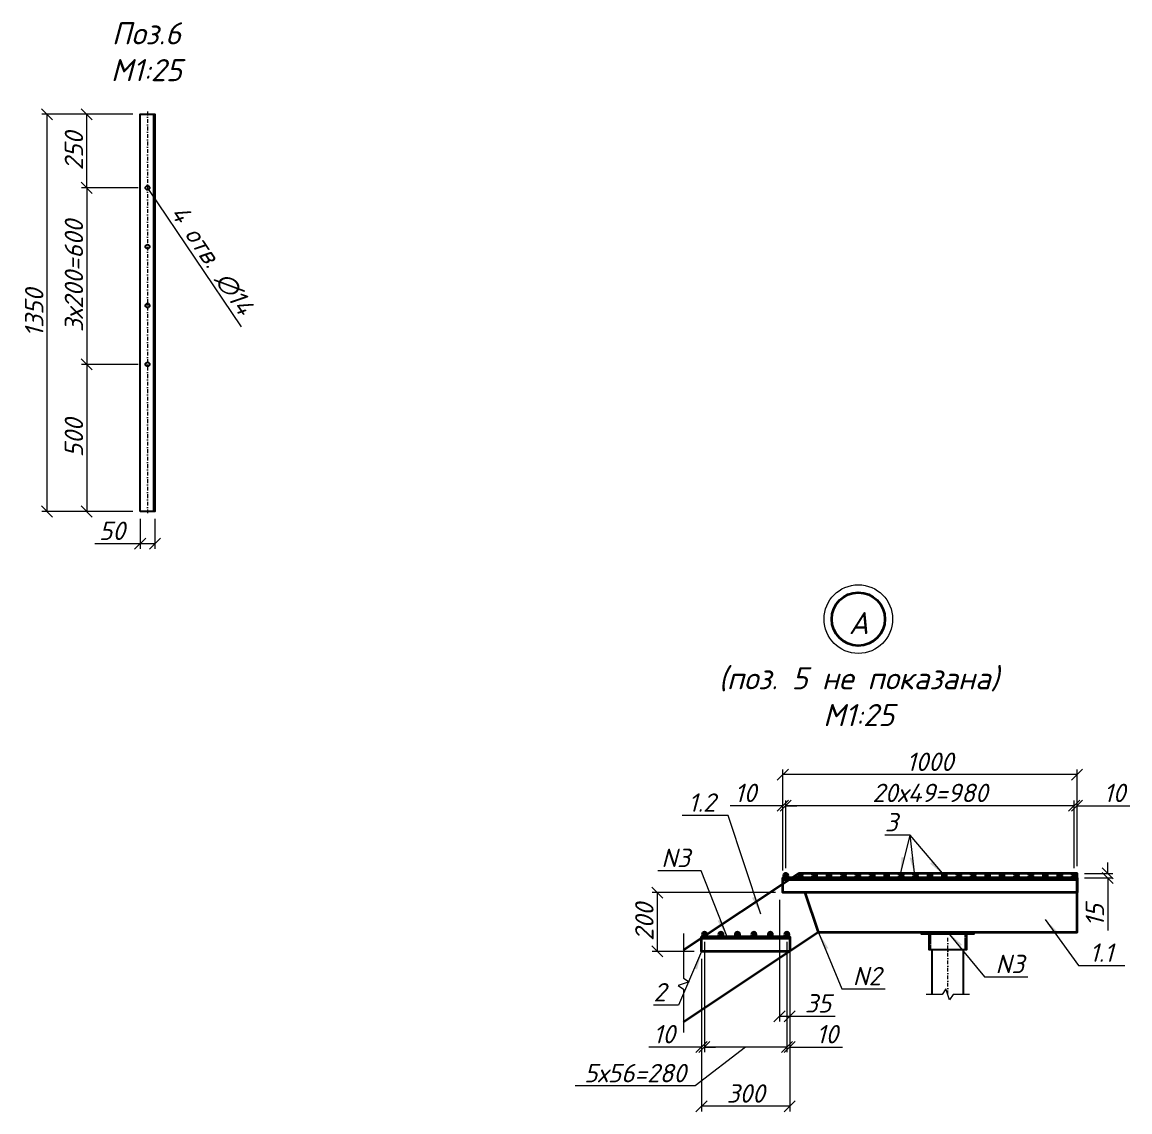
# Model space of a CAD drawing. Header units: millimetres. Extents: x 13217 to 56708, y 1467 to 81254.
# Drawn here: x 27256 to 31020, y 55443 to 59146 of the extents above; entities that cross this region are included whole.
import ezdxf
from ezdxf import colors
from ezdxf.entities.mleader import LeaderData, LeaderLine
from ezdxf.math import Vec2, Vec3

# ---------------------------------------------------------------- set-up
doc = ezdxf.new("R2010")
doc.units = ezdxf.units.MM
doc.linetypes.add('DASHDOT', pattern=[25.4, 12.7, -6.35, 0, -6.35])
doc.linetypes.add('DASHED', pattern=[19.05, 12.7, -6.35])
doc.layers.get('Defpoints').update_dxf_attribs({"color": 6})
for name, color, linetype, lineweight in [('$Выноски', 5, 'Continuous', 13), ('$Оси', 1, 'DASHDOT', 13), ('$Пунктир', 3, 'DASHED', 13), ('$Размеры', 5, 'Continuous', 13), ('$Слои конструкции', 7, 'Continuous', 35), ('$Тонкие', 8, 'Continuous', 13)]:
    doc.layers.add(name, color=color, linetype=linetype, lineweight=lineweight)
doc.styles.add('@ТРАНСПРОЕКТ', font='isocpeur.ttf', dxfattribs={"oblique": 15})
doc.dimstyles.new('@TN  1-25', dxfattribs={"dimscale": 25, "dimtxt": 2.5, "dimasz": 1.5, "dimexe": 0.7, "dimexo": 1, "dimgap": 0.5, "dimtad": 1, "dimdec": 0, "dimzin": 0, "dimdsep": 46, "dimtxsty": '@ТРАНСПРОЕКТ', "dimblk": 'OBLIQUE', "dimcen": 0, "dimclrd": 256, "dimclre": 256, "dimclrt": 256, "dimaunit": 1, "dimadec": 3, "dimazin": 0, "dimtfac": 1, "dimtdec": 0, "dimtofl": 0, "dimtmove": 0, "dimatfit": 3, "dimfxl": 1, "dimtolj": 1, "dimtzin": 0, "dimlwd": 13, "dimlwe": 13, "dimarcsym": 0})

# ---------------------------------------------------------------- blocks, each defined once
blk = doc.blocks.new('_Oblique')
at = {"color": 0, "linetype": 'ByBlock', "lineweight": -2}
blk.add_line((-0.5, -0.5), (0.5, 0.5), dxfattribs=at)
blk = doc.blocks.new('*D83')
at = {"layer": '$Размеры', "linetype": 'Continuous', "lineweight": 13, "transparency": 16777216}
for p, q in [((27617.8, 58833.3), (27457.8, 58833.3)), ((27475.3, 58583.3), (27475.3, 58833.3)), ((27649.8, 58583.3), (27457.8, 58583.3))]:
    blk.add_line(p, q, dxfattribs=at)
at = {"layer": 'Defpoints', "color": 0, "transparency": 16777216}
for p in [(27475.3, 58833.3), (27642.8, 58833.3), (27674.8, 58583.3)]:
    blk.add_point(p, dxfattribs=at)
at = {"layer": '$Размеры', "lineweight": 13, "transparency": 16777216, "xscale": 37.5, "yscale": 37.5, "zscale": 37.5}
for p, rotation in [((27475.3, 58833.3), 90), ((27475.3, 58583.3), 270)]:
    blk.add_blockref('_Oblique', p, dxfattribs=dict(at, rotation=rotation))
at = {"layer": '$Размеры', "transparency": 16777216, "insert": (27431.6, 58708.3), "char_height": 62.5, "attachment_point": 5, "rotation": 90, "style": '@ТРАНСПРОЕКТ'}
blk.add_mtext('\\A1;250', dxfattribs=at)
blk = doc.blocks.new('*D84')
at = {"layer": '$Размеры', "linetype": 'Continuous', "lineweight": 13, "transparency": 16777216}
for p, q in [((27649.8, 58583.3), (27457.8, 58583.3)), ((27475.3, 58583.3), (27475.3, 57983.3)), ((27649.8, 57983.3), (27457.8, 57983.3))]:
    blk.add_line(p, q, dxfattribs=at)
at = {"layer": 'Defpoints', "color": 0, "transparency": 16777216}
for p in [(27674.8, 58583.3), (27475.3, 57983.3), (27674.8, 57983.3)]:
    blk.add_point(p, dxfattribs=at)
at = {"layer": '$Размеры', "lineweight": 13, "transparency": 16777216, "xscale": 37.5, "yscale": 37.5, "zscale": 37.5}
for p, rotation in [((27475.3, 58583.3), 90), ((27475.3, 57983.3), 270)]:
    blk.add_blockref('_Oblique', p, dxfattribs=dict(at, rotation=rotation))
at = {"layer": '$Размеры', "transparency": 16777216, "insert": (27431.6, 58283.3), "char_height": 62.5, "attachment_point": 5, "rotation": 90, "style": '@ТРАНСПРОЕКТ'}
blk.add_mtext('\\A1;3х200=600', dxfattribs=at)
blk = doc.blocks.new('*D85')
at = {"layer": '$Размеры', "linetype": 'Continuous', "lineweight": 13, "transparency": 16777216}
for p, q in [((27649.8, 57983.3), (27457.8, 57983.3)), ((27475.3, 57983.3), (27475.3, 57483.3)), ((27617.8, 57483.3), (27457.8, 57483.3))]:
    blk.add_line(p, q, dxfattribs=at)
at = {"layer": 'Defpoints', "color": 0, "transparency": 16777216}
for p in [(27674.8, 57983.3), (27475.3, 57483.3), (27642.8, 57483.3)]:
    blk.add_point(p, dxfattribs=at)
at = {"layer": '$Размеры', "lineweight": 13, "transparency": 16777216, "xscale": 37.5, "yscale": 37.5, "zscale": 37.5}
for p, rotation in [((27475.3, 57983.3), 90), ((27475.3, 57483.3), 270)]:
    blk.add_blockref('_Oblique', p, dxfattribs=dict(at, rotation=rotation))
at = {"layer": '$Размеры', "transparency": 16777216, "insert": (27431.6, 57733.3), "char_height": 62.5, "attachment_point": 5, "rotation": 90, "style": '@ТРАНСПРОЕКТ'}
blk.add_mtext('\\A1;500', dxfattribs=at)
blk = doc.blocks.new('*D86')
at = {"layer": '$Размеры', "linetype": 'Continuous', "lineweight": 13, "transparency": 16777216}
for p, q in [((27631.8, 58833.3), (27323, 58833.3)), ((27340.5, 57483.3), (27340.5, 58833.3)), ((27631.8, 57483.3), (27323, 57483.3))]:
    blk.add_line(p, q, dxfattribs=at)
at = {"layer": 'Defpoints', "color": 0, "transparency": 16777216}
for p in [(27340.5, 58833.3), (27656.8, 58833.3), (27656.8, 57483.3)]:
    blk.add_point(p, dxfattribs=at)
at = {"layer": '$Размеры', "lineweight": 13, "transparency": 16777216, "xscale": 37.5, "yscale": 37.5, "zscale": 37.5}
for p, rotation in [((27340.5, 58833.3), 90), ((27340.5, 57483.3), 270)]:
    blk.add_blockref('_Oblique', p, dxfattribs=dict(at, rotation=rotation))
at = {"layer": '$Размеры', "transparency": 16777216, "insert": (27296.7, 58158.3), "char_height": 62.5, "attachment_point": 5, "rotation": 90, "style": '@ТРАНСПРОЕКТ'}
blk.add_mtext('\\A1;1350', dxfattribs=at)
blk = doc.blocks.new('*D87')
at = {"layer": '$Размеры', "linetype": 'Continuous', "lineweight": 13, "transparency": 16777216}
for p, q in [((27656.8, 57458.3), (27656.8, 57356.5)), ((27706.8, 57458.3), (27706.8, 57356.5)), ((27656.8, 57374), (27502.6, 57374)), ((27706.8, 57374), (27656.8, 57374))]:
    blk.add_line(p, q, dxfattribs=at)
at = {"layer": 'Defpoints', "color": 0, "transparency": 16777216}
for p in [(27656.8, 57483.3), (27706.8, 57483.3), (27656.8, 57374)]:
    blk.add_point(p, dxfattribs=at)
at = {"layer": '$Размеры', "lineweight": 13, "transparency": 16777216, "xscale": 37.5, "yscale": 37.5, "zscale": 37.5, "rotation": 180}
blk.add_blockref('_Oblique', (27656.8, 57374), dxfattribs=at)
at = {"layer": '$Размеры', "lineweight": 13, "transparency": 16777216, "xscale": 37.5, "yscale": 37.5, "zscale": 37.5}
blk.add_blockref('_Oblique', (27706.8, 57374), dxfattribs=at)
at = {"layer": '$Размеры', "transparency": 16777216, "insert": (27561, 57417.7), "char_height": 62.5, "attachment_point": 5, "style": '@ТРАНСПРОЕКТ'}
blk.add_mtext('\\A1;50', dxfattribs=at)
blk = doc.blocks.new('*D88')
at = {"layer": '$Размеры', "linetype": 'Continuous', "lineweight": 13, "ltscale": 0.2, "transparency": 16777216}
blk.add_line((28000.8, 58111.1), (27685.7, 58577.5), dxfattribs=at)
at = {"layer": 'Defpoints', "color": 0, "ltscale": 0.2, "transparency": 16777216}
for p in [(27677.9, 58589.1), (27685.7, 58577.5)]:
    blk.add_point(p, dxfattribs=at)
at = {"layer": '$Размеры', "ltscale": 0.2, "transparency": 16777216, "insert": (27900.5, 58337.7), "char_height": 62.5, "attachment_point": 5, "rotation": 304.0399, "style": '@ТРАНСПРОЕКТ'}
blk.add_mtext('\\A1;4 отв. ∅14', dxfattribs=at)
blk = doc.blocks.new('_None')
blk = doc.blocks.new('A$C5F204257')
at = {"layer": '$Пунктир', "ltscale": 0.2}
for p, q in [((-59, -60), (-59, -5)), ((59, -5), (59, -60))]:
    blk.add_line(p, q, dxfattribs=at)
at = {"linetype": 'Continuous', "ltscale": 5}
for points in [[(0, -5), (-90, -5), (-90, 0), (90, 0), (90, -5), (0, -5)], [(-63.5, -5), (-63.5, -60), (63.5, -60), (63.5, -5)]]:
    blk.add_lwpolyline(points, dxfattribs=at)
blk = doc.blocks.new('полустрелка')
blk.add_solid([(-250, 0), (0, 0), (-250, -42)])
blk = doc.blocks.new('ступенька 250')
h = blk.add_hatch(color=256)
h.dxf.hatch_style = 1
edge = h.paths.add_edge_path()
edge.add_arc((-333983.1, 334874.3), 7.75, 180, 540, ccw=False)
h = blk.add_hatch(color=256)
h.dxf.hatch_style = 1
edge = h.paths.add_edge_path()
edge.add_arc((-333927.1, 334874.3), 7.75, 0, 360)
h = blk.add_hatch(color=256)
h.dxf.hatch_style = 1
edge = h.paths.add_edge_path()
edge.add_arc((-333871.1, 334874.3), 7.75, 0, 360)
h = blk.add_hatch(color=256)
h.dxf.hatch_style = 1
edge = h.paths.add_edge_path()
edge.add_arc((-333815.1, 334874.3), 7.75, 0, 360)
h = blk.add_hatch(color=256)
h.dxf.hatch_style = 1
edge = h.paths.add_edge_path()
edge.add_arc((-333759.1, 334874.3), 7.75, 0, 360)
h = blk.add_hatch(color=256)
h.dxf.hatch_style = 1
edge = h.paths.add_edge_path()
edge.add_arc((-333703.1, 334874.3), 7.75, 0, 360)
at = {"layer": '$Слои конструкции'}
for points in [[(-333993.1, 334816.6), (-333693.1, 334816.6), (-333693.1, 334866.6), (-333993.1, 334866.6)], [(-333993.1, 334866.6), (-333693.1, 334866.6), (-333693.1, 334861.6), (-333993.1, 334861.6)]]:
    blk.add_lwpolyline(points, close=True, dxfattribs=at)
for centre in [(-333983.1, 334874.3), (-333927.1, 334874.3), (-333871.1, 334874.3), (-333815.1, 334874.3), (-333759.1, 334874.3), (-333703.1, 334874.3)]:
    blk.add_circle(centre, 7.75)
blk = doc.blocks.new('площадка 1 м')
h = blk.add_hatch(color=256)
h.dxf.hatch_style = 1
edge = h.paths.add_edge_path()
edge.add_arc((-331216.8, 332674.4), 7.75, 0, 360)
h = blk.add_hatch(color=256)
h.dxf.hatch_style = 1
edge = h.paths.add_edge_path()
edge.add_arc((-331167.8, 332674.4), 7.75, 0, 360)
h = blk.add_hatch(color=256)
h.dxf.hatch_style = 1
edge = h.paths.add_edge_path()
edge.add_arc((-331118.8, 332674.4), 7.75, 0, 360)
h = blk.add_hatch(color=256)
h.dxf.hatch_style = 1
edge = h.paths.add_edge_path()
edge.add_arc((-331069.8, 332674.4), 7.75, 0, 360)
h = blk.add_hatch(color=256)
h.dxf.hatch_style = 1
edge = h.paths.add_edge_path()
edge.add_arc((-331020.8, 332674.4), 7.75, 0, 360)
h = blk.add_hatch(color=256)
h.dxf.hatch_style = 1
edge = h.paths.add_edge_path()
edge.add_arc((-330971.8, 332674.4), 7.75, 0, 360)
h = blk.add_hatch(color=256)
h.dxf.hatch_style = 1
edge = h.paths.add_edge_path()
edge.add_arc((-330922.8, 332674.4), 7.75, 0, 360)
h = blk.add_hatch(color=256)
h.dxf.hatch_style = 1
edge = h.paths.add_edge_path()
edge.add_arc((-330873.8, 332674.4), 7.75, 0, 360)
h = blk.add_hatch(color=256)
h.dxf.hatch_style = 1
edge = h.paths.add_edge_path()
edge.add_arc((-330824.8, 332674.4), 7.75, 0, 360)
h = blk.add_hatch(color=256)
h.dxf.hatch_style = 1
edge = h.paths.add_edge_path()
edge.add_arc((-330775.8, 332674.4), 7.75, 0, 360)
h = blk.add_hatch(color=256)
h.dxf.hatch_style = 1
edge = h.paths.add_edge_path()
edge.add_arc((-330726.8, 332674.4), 7.75, 0, 360)
h = blk.add_hatch(color=256)
h.dxf.hatch_style = 1
edge = h.paths.add_edge_path()
edge.add_arc((-330677.8, 332674.4), 7.75, 0, 360)
h = blk.add_hatch(color=256)
h.dxf.hatch_style = 1
edge = h.paths.add_edge_path()
edge.add_arc((-330628.8, 332674.4), 7.75, 0, 360)
h = blk.add_hatch(color=256)
h.dxf.hatch_style = 1
edge = h.paths.add_edge_path()
edge.add_arc((-330579.8, 332674.4), 7.75, 0, 360)
h = blk.add_hatch(color=256)
h.dxf.hatch_style = 1
edge = h.paths.add_edge_path()
edge.add_arc((-330530.8, 332674.4), 7.75, 0, 360)
h = blk.add_hatch(color=256)
h.dxf.hatch_style = 1
edge = h.paths.add_edge_path()
edge.add_arc((-330481.8, 332674.4), 7.75, 0, 360)
h = blk.add_hatch(color=256)
h.dxf.hatch_style = 1
edge = h.paths.add_edge_path()
edge.add_arc((-330432.8, 332674.4), 7.75, 0, 360)
h = blk.add_hatch(color=256)
h.dxf.hatch_style = 1
edge = h.paths.add_edge_path()
edge.add_arc((-330383.8, 332674.4), 7.75, 0, 360)
h = blk.add_hatch(color=256)
h.dxf.hatch_style = 1
edge = h.paths.add_edge_path()
edge.add_arc((-330334.8, 332674.4), 7.75, 0, 360)
h = blk.add_hatch(color=256)
h.dxf.hatch_style = 1
edge = h.paths.add_edge_path()
edge.add_arc((-330285.8, 332674.4), 7.75, 0, 360)
h = blk.add_hatch(color=256)
h.dxf.hatch_style = 1
edge = h.paths.add_edge_path()
edge.add_arc((-330236.8, 332674.4), 7.75, 0, 360)
at = {"layer": '$Слои конструкции'}
for points in [[(-331226.8, 332616.6), (-330226.8, 332616.6), (-330226.8, 332666.6), (-331226.8, 332666.6)], [(-331226.8, 332666.6), (-330226.8, 332666.6), (-330226.8, 332661.6), (-331226.8, 332661.6)]]:
    blk.add_lwpolyline(points, close=True, dxfattribs=at)
for centre in [(-331216.8, 332674.4), (-331167.8, 332674.4), (-331118.8, 332674.4), (-331069.8, 332674.4), (-331020.8, 332674.4), (-330971.8, 332674.4), (-330922.8, 332674.4), (-330873.8, 332674.4), (-330824.8, 332674.4), (-330775.8, 332674.4), (-330726.8, 332674.4), (-330677.8, 332674.4), (-330628.8, 332674.4), (-330579.8, 332674.4), (-330530.8, 332674.4), (-330481.8, 332674.4), (-330432.8, 332674.4), (-330383.8, 332674.4), (-330334.8, 332674.4), (-330285.8, 332674.4), (-330236.8, 332674.4)]:
    blk.add_circle(centre, 7.75)
blk = doc.blocks.new('*D94')
at = {"layer": '$Размеры', "linetype": 'Continuous', "lineweight": 13, "transparency": 16777216}
for p, q in [((30945, 56253.2), (30945, 56290.7)), ((30865.8, 56253.2), (30962.5, 56253.2)), ((30865.8, 56238.2), (30962.5, 56238.2)), ((30945, 56238.2), (30945, 56058.9))]:
    blk.add_line(p, q, dxfattribs=at)
at = {"layer": 'Defpoints', "color": 0, "transparency": 16777216}
for p in [(30840.8, 56253.2), (30840.8, 56238.2), (30945, 56238.2)]:
    blk.add_point(p, dxfattribs=at)
at = {"layer": '$Размеры', "lineweight": 13, "transparency": 16777216, "xscale": 37.5, "yscale": 37.5, "zscale": 37.5}
for p, rotation in [((30945, 56253.2), 270), ((30945, 56238.2), 90)]:
    blk.add_blockref('_Oblique', p, dxfattribs=dict(at, rotation=rotation))
at = {"layer": '$Размеры', "transparency": 16777216, "insert": (30901.2, 56111), "char_height": 62.5, "attachment_point": 5, "rotation": 90, "style": '@ТРАНСПРОЕКТ'}
blk.add_mtext('\\A1;15', dxfattribs=at)
blk = doc.blocks.new('*D95')
at = {"layer": '$Размеры', "linetype": 'Continuous', "lineweight": 13, "transparency": 16777216}
for p, q in [((30830.8, 56483.4), (30793.3, 56483.4)), ((30830.8, 56270.9), (30830.8, 56500.9)), ((30840.8, 56278.2), (30840.8, 56500.9)), ((30840.8, 56483.4), (31020, 56483.4))]:
    blk.add_line(p, q, dxfattribs=at)
at = {"layer": 'Defpoints', "color": 0, "transparency": 16777216}
for p in [(30840.8, 56483.4), (30830.8, 56245.9), (30840.8, 56253.2)]:
    blk.add_point(p, dxfattribs=at)
at = {"layer": '$Размеры', "lineweight": 13, "transparency": 16777216, "xscale": 37.5, "yscale": 37.5, "zscale": 37.5}
blk.add_blockref('_Oblique', (30830.8, 56483.4), dxfattribs=at)
at = {"layer": '$Размеры', "lineweight": 13, "transparency": 16777216, "xscale": 37.5, "yscale": 37.5, "zscale": 37.5, "rotation": 180}
blk.add_blockref('_Oblique', (30840.8, 56483.4), dxfattribs=at)
at = {"layer": '$Размеры', "transparency": 16777216, "insert": (30967.9, 56527.1), "char_height": 62.5, "attachment_point": 5, "style": '@ТРАНСПРОЕКТ'}
blk.add_mtext('\\A1;10', dxfattribs=at)
blk = doc.blocks.new('*D96')
at = {"layer": '$Размеры', "linetype": 'Continuous', "lineweight": 13, "transparency": 16777216}
for p, q in [((29850.8, 56270.9), (29850.8, 56500.9)), ((30830.8, 56483.4), (29850.8, 56483.4)), ((30830.8, 56270.9), (30830.8, 56500.9))]:
    blk.add_line(p, q, dxfattribs=at)
at = {"layer": 'Defpoints', "color": 0, "transparency": 16777216}
for p in [(29850.8, 56483.4), (29850.8, 56245.9), (30830.8, 56245.9)]:
    blk.add_point(p, dxfattribs=at)
at = {"layer": '$Размеры', "lineweight": 13, "transparency": 16777216, "xscale": 37.5, "yscale": 37.5, "zscale": 37.5, "rotation": 180}
blk.add_blockref('_Oblique', (29850.8, 56483.4), dxfattribs=at)
at = {"layer": '$Размеры', "lineweight": 13, "transparency": 16777216, "xscale": 37.5, "yscale": 37.5, "zscale": 37.5}
blk.add_blockref('_Oblique', (30830.8, 56483.4), dxfattribs=at)
at = {"layer": '$Размеры', "transparency": 16777216, "insert": (30340.8, 56527.1), "char_height": 62.5, "attachment_point": 5, "style": '@ТРАНСПРОЕКТ'}
blk.add_mtext('\\A1;20х49=980', dxfattribs=at)
blk = doc.blocks.new('*D97')
at = {"layer": '$Размеры', "linetype": 'Continuous', "lineweight": 13, "transparency": 16777216}
for p, q in [((29840.8, 56483.4), (29661.5, 56483.4)), ((29840.8, 56263.2), (29840.8, 56500.9)), ((29850.8, 56270.9), (29850.8, 56500.9)), ((29850.8, 56483.4), (29888.3, 56483.4))]:
    blk.add_line(p, q, dxfattribs=at)
at = {"layer": 'Defpoints', "color": 0, "transparency": 16777216}
for p in [(29840.8, 56483.4), (29850.8, 56245.9), (29840.8, 56238.2)]:
    blk.add_point(p, dxfattribs=at)
at = {"layer": '$Размеры', "lineweight": 13, "transparency": 16777216, "xscale": 37.5, "yscale": 37.5, "zscale": 37.5}
blk.add_blockref('_Oblique', (29840.8, 56483.4), dxfattribs=at)
at = {"layer": '$Размеры', "lineweight": 13, "transparency": 16777216, "xscale": 37.5, "yscale": 37.5, "zscale": 37.5, "rotation": 180}
blk.add_blockref('_Oblique', (29850.8, 56483.4), dxfattribs=at)
at = {"layer": '$Размеры', "transparency": 16777216, "insert": (29713.6, 56527.1), "char_height": 62.5, "attachment_point": 5, "style": '@ТРАНСПРОЕКТ'}
blk.add_mtext('\\A1;10', dxfattribs=at)
blk = doc.blocks.new('*D98')
at = {"layer": '$Размеры', "linetype": 'Continuous', "lineweight": 13, "transparency": 16777216}
for p, q in [((29840.8, 56263.2), (29840.8, 56606.6)), ((30840.8, 56589.1), (29840.8, 56589.1)), ((30840.8, 56278.2), (30840.8, 56606.6))]:
    blk.add_line(p, q, dxfattribs=at)
at = {"layer": 'Defpoints', "color": 0, "transparency": 16777216}
for p in [(29840.8, 56589.1), (30840.8, 56253.2), (29840.8, 56238.2)]:
    blk.add_point(p, dxfattribs=at)
at = {"layer": '$Размеры', "lineweight": 13, "transparency": 16777216, "xscale": 37.5, "yscale": 37.5, "zscale": 37.5, "rotation": 180}
blk.add_blockref('_Oblique', (29840.8, 56589.1), dxfattribs=at)
at = {"layer": '$Размеры', "lineweight": 13, "transparency": 16777216, "xscale": 37.5, "yscale": 37.5, "zscale": 37.5}
blk.add_blockref('_Oblique', (30840.8, 56589.1), dxfattribs=at)
at = {"layer": '$Размеры', "transparency": 16777216, "insert": (30340.8, 56632.8), "char_height": 62.5, "attachment_point": 5, "style": '@ТРАНСПРОЕКТ'}
blk.add_mtext('\\A1;1000', dxfattribs=at)
blk = doc.blocks.new('*D99')
at = {"layer": '$Размеры', "linetype": 'Continuous', "lineweight": 13, "transparency": 16777216}
for p, q in [((29815.8, 56188.2), (29396.4, 56188.2)), ((29413.9, 56188.2), (29413.9, 55988.2)), ((29539.4, 55988.2), (29396.4, 55988.2))]:
    blk.add_line(p, q, dxfattribs=at)
at = {"layer": 'Defpoints', "color": 0, "transparency": 16777216}
for p in [(29840.8, 56188.2), (29413.9, 55988.2), (29564.4, 55988.2)]:
    blk.add_point(p, dxfattribs=at)
at = {"layer": '$Размеры', "lineweight": 13, "transparency": 16777216, "xscale": 37.5, "yscale": 37.5, "zscale": 37.5}
for p, rotation in [((29413.9, 56188.2), 90), ((29413.9, 55988.2), 270)]:
    blk.add_blockref('_Oblique', p, dxfattribs=dict(at, rotation=rotation))
at = {"layer": '$Размеры', "transparency": 16777216, "insert": (29370.1, 56088.2), "char_height": 62.5, "attachment_point": 5, "rotation": 90, "style": '@ТРАНСПРОЕКТ'}
blk.add_mtext('\\A1;200', dxfattribs=at)
blk = doc.blocks.new('*D100')
at = {"layer": '$Размеры', "linetype": 'Continuous', "lineweight": 13, "transparency": 16777216}
for p, q in [((29829.4, 56163.2), (29829.4, 55750.6)), ((29864.4, 56013.2), (29864.4, 55750.6)), ((29829.4, 55768.1), (29864.4, 55768.1)), ((29864.4, 55768.1), (30018.6, 55768.1))]:
    blk.add_line(p, q, dxfattribs=at)
at = {"layer": 'Defpoints', "color": 0, "transparency": 16777216}
for p in [(29829.4, 56188.2), (29864.4, 56038.2), (29864.4, 55768.1)]:
    blk.add_point(p, dxfattribs=at)
at = {"layer": '$Размеры', "lineweight": 13, "transparency": 16777216, "xscale": 37.5, "yscale": 37.5, "zscale": 37.5, "rotation": 180}
blk.add_blockref('_Oblique', (29829.4, 55768.1), dxfattribs=at)
at = {"layer": '$Размеры', "lineweight": 13, "transparency": 16777216, "xscale": 37.5, "yscale": 37.5, "zscale": 37.5}
blk.add_blockref('_Oblique', (29864.4, 55768.1), dxfattribs=at)
at = {"layer": '$Размеры', "transparency": 16777216, "insert": (29960.3, 55811.8), "char_height": 62.5, "attachment_point": 5, "style": '@ТРАНСПРОЕКТ'}
blk.add_mtext('\\A1;35', dxfattribs=at)
blk = doc.blocks.new('*D101')
at = {"layer": '$Размеры', "linetype": 'Continuous', "lineweight": 13, "transparency": 16777216}
for p, q in [((29854.4, 56020.9), (29854.4, 55645.8)), ((29864.4, 55963.2), (29864.4, 55645.8)), ((29854.4, 55663.3), (29816.9, 55663.3)), ((29864.4, 55663.3), (30043.6, 55663.3))]:
    blk.add_line(p, q, dxfattribs=at)
at = {"layer": 'Defpoints', "color": 0, "transparency": 16777216}
for p in [(29854.4, 56045.9), (29864.4, 55988.2), (29864.4, 55663.3)]:
    blk.add_point(p, dxfattribs=at)
at = {"layer": '$Размеры', "lineweight": 13, "transparency": 16777216, "xscale": 37.5, "yscale": 37.5, "zscale": 37.5}
blk.add_blockref('_Oblique', (29854.4, 55663.3), dxfattribs=at)
at = {"layer": '$Размеры', "lineweight": 13, "transparency": 16777216, "xscale": 37.5, "yscale": 37.5, "zscale": 37.5, "rotation": 180}
blk.add_blockref('_Oblique', (29864.4, 55663.3), dxfattribs=at)
at = {"layer": '$Размеры', "transparency": 16777216, "insert": (29991.5, 55707.1), "char_height": 62.5, "attachment_point": 5, "style": '@ТРАНСПРОЕКТ'}
blk.add_mtext('\\A1;10', dxfattribs=at)
blk = doc.blocks.new('*D102')
at = {"layer": '$Размеры', "linetype": 'Continuous', "lineweight": 13, "transparency": 16777216}
for p, q in [((29574.4, 56020.9), (29574.4, 55645.8)), ((29854.4, 56020.9), (29854.4, 55645.8)), ((29714.4, 55663.3), (29542.5, 55531)), ((29854.4, 55663.3), (29574.4, 55663.3)), ((29542.5, 55531), (29134.8, 55531))]:
    blk.add_line(p, q, dxfattribs=at)
at = {"layer": 'Defpoints', "color": 0, "transparency": 16777216}
for p in [(29574.4, 56045.9), (29854.4, 56045.9), (29574.4, 55663.3)]:
    blk.add_point(p, dxfattribs=at)
at = {"layer": '$Размеры', "lineweight": 13, "transparency": 16777216, "xscale": 37.5, "yscale": 37.5, "zscale": 37.5, "rotation": 180}
blk.add_blockref('_Oblique', (29574.4, 55663.3), dxfattribs=at)
at = {"layer": '$Размеры', "lineweight": 13, "transparency": 16777216, "xscale": 37.5, "yscale": 37.5, "zscale": 37.5}
blk.add_blockref('_Oblique', (29854.4, 55663.3), dxfattribs=at)
at = {"layer": '$Размеры', "transparency": 16777216, "insert": (29338.6, 55574.8), "char_height": 62.5, "attachment_point": 5, "style": '@ТРАНСПРОЕКТ'}
blk.add_mtext('\\A1;5х56=280', dxfattribs=at)
blk = doc.blocks.new('*D103')
at = {"layer": '$Размеры', "linetype": 'Continuous', "lineweight": 13, "transparency": 16777216}
for p, q in [((29574.4, 56020.9), (29574.4, 55645.8)), ((29564.4, 55963.2), (29564.4, 55645.8)), ((29564.4, 55663.3), (29385.1, 55663.3)), ((29574.4, 55663.3), (29611.9, 55663.3))]:
    blk.add_line(p, q, dxfattribs=at)
at = {"layer": 'Defpoints', "color": 0, "transparency": 16777216}
for p in [(29574.4, 56045.9), (29564.4, 55988.2), (29564.4, 55663.3)]:
    blk.add_point(p, dxfattribs=at)
at = {"layer": '$Размеры', "lineweight": 13, "transparency": 16777216, "xscale": 37.5, "yscale": 37.5, "zscale": 37.5}
blk.add_blockref('_Oblique', (29564.4, 55663.3), dxfattribs=at)
at = {"layer": '$Размеры', "lineweight": 13, "transparency": 16777216, "xscale": 37.5, "yscale": 37.5, "zscale": 37.5, "rotation": 180}
blk.add_blockref('_Oblique', (29574.4, 55663.3), dxfattribs=at)
at = {"layer": '$Размеры', "transparency": 16777216, "insert": (29437.3, 55707.1), "char_height": 62.5, "attachment_point": 5, "style": '@ТРАНСПРОЕКТ'}
blk.add_mtext('\\A1;10', dxfattribs=at)
blk = doc.blocks.new('*D104')
at = {"layer": '$Размеры', "linetype": 'Continuous', "lineweight": 13, "transparency": 16777216}
for p, q in [((29564.4, 55963.2), (29564.4, 55444.4)), ((29864.4, 55963.2), (29864.4, 55444.4)), ((29864.4, 55461.9), (29564.4, 55461.9))]:
    blk.add_line(p, q, dxfattribs=at)
at = {"layer": 'Defpoints', "color": 0, "transparency": 16777216}
for p in [(29564.4, 55988.2), (29864.4, 55988.2), (29564.4, 55461.9)]:
    blk.add_point(p, dxfattribs=at)
at = {"layer": '$Размеры', "lineweight": 13, "transparency": 16777216, "xscale": 37.5, "yscale": 37.5, "zscale": 37.5, "rotation": 180}
blk.add_blockref('_Oblique', (29564.4, 55461.9), dxfattribs=at)
at = {"layer": '$Размеры', "lineweight": 13, "transparency": 16777216, "xscale": 37.5, "yscale": 37.5, "zscale": 37.5}
blk.add_blockref('_Oblique', (29864.4, 55461.9), dxfattribs=at)
at = {"layer": '$Размеры', "transparency": 16777216, "insert": (29714.4, 55505.6), "char_height": 62.5, "attachment_point": 5, "style": '@ТРАНСПРОЕКТ'}
blk.add_mtext('\\A1;300', dxfattribs=at)

msp = doc.modelspace()

# ---------------------------------------------------------------- linework, layer by layer
at = {"layer": '$Оси'}
msp.add_line((30401.2, 55843.2), (30401.2, 56040.2), dxfattribs=at)
msp.add_lwpolyline([(27681.8, 58842.2), (27681.8, 57472.2)], dxfattribs=at)
at = {"layer": '$Слои конструкции', "flags": 128}
for points in [[(29894.9, 56253.2), (29503.3, 55992.1)], [(29961.9, 56053.2), (29916.7, 56188.2)], [(29961.9, 56053.2), (29503.3, 55747.5)]]:
    msp.add_lwpolyline(points, dxfattribs=at)
at = {"layer": '$Слои конструкции'}
msp.add_lwpolyline([(29961.9, 56053.2), (30840.8, 56053.2), (30840.8, 56253.2), (29894.9, 56253.2)], dxfattribs=at)
at = {"layer": '$Слои конструкции', "ltscale": 0.2}
msp.add_circle((30097.3, 57117.7), 90.5, dxfattribs=at)
at = {"layer": '$Тонкие'}
for points in [[(29503.3, 56049.6), (29503.3, 55897), (29522.1, 55884.5), (29484.6, 55872), (29503.3, 55859.5), (29503.3, 55712.7)], [(30475.1, 55842.2), (30420.1, 55842.2), (30407.6, 55823.4), (30395.1, 55860.9), (30382.6, 55842.2), (30327.6, 55842.2)]]:
    msp.add_lwpolyline(points, dxfattribs=at)
at = {"layer": '$Тонкие', "ltscale": 0.2}
msp.add_circle((30097.3, 57117.7), 116.5, dxfattribs=at)
at = {"linetype": 'Continuous', "ltscale": 5}
for points in [[(27656.8, 57483.3), (27656.8, 58833.3), (27706.8, 58833.3), (27706.8, 57483.3), (27656.8, 57483.3)], [(27702.8, 57483.3), (27702.8, 58833.3)], [(30455.2, 55843.2), (30455.2, 55993.2), (30347.2, 55993.2), (30347.2, 55843.2)]]:
    msp.add_lwpolyline(points, dxfattribs=at)
for centre in [(27681.8, 58583.3), (27681.8, 58383.3), (27681.8, 58183.3), (27681.8, 57983.3)]:
    msp.add_circle(centre, 7, dxfattribs=at)

# ---------------------------------------------------------------- block references
at = {"layer": '$Слои конструкции', "xscale": -1}
for name, p in [('площадка 1 м', (-300386.1, -276428.5)), ('ступенька 250', (-304128.7, -278828.4))]:
    msp.add_blockref(name, p, dxfattribs=at)
at = {"linetype": 'Continuous', "ltscale": 5, "xscale": -1}
for p in [(30401, 56053.2), (30401.2, 56053.2), (30401.2, 56053.2)]:
    msp.add_blockref('A$C5F204257', p, dxfattribs=at)

# ---------------------------------------------------------------- texts
at = {"layer": '$Выноски', "insert": (30098.5, 56947.8), "char_height": 75, "attachment_point": 5, "style": '@ТРАНСПРОЕКТ'}
msp.add_mtext_dynamic_manual_height_columns('\\pxsm1.5;А\\P\\psm1;(поз. 5 не показана)\\PМ1:25', width=1201.33, gutter_width=1250, heights=[0], dxfattribs=at)
at = {"layer": '$Размеры', "insert": (27677.9, 59045.8), "char_height": 75, "attachment_point": 5, "style": '@ТРАНСПРОЕКТ'}
msp.add_mtext_dynamic_manual_height_columns('Поз.6\\PМ1:25', width=387.907, gutter_width=1250, heights=[0], dxfattribs=at)

# ---------------------------------------------------------------- dimensions: what is measured, and where the dimension line sits
at = {"layer": '$Размеры'}
for base, p1, p2, angle, picture, middle in [((27340.5, 58833.3), (27656.8, 57483.3), (27656.8, 58833.3), 90, '*D86', (27296.7, 58158.3)), ((27475.3, 58833.3), (27674.8, 58583.3), (27642.8, 58833.3), 90, '*D83', (27431.6, 58708.3)), ((27475.3, 57483.3), (27674.8, 57983.3), (27642.8, 57483.3), 90, '*D85', (27431.6, 57733.3)), ((29840.8, 56589.1), (30840.8, 56253.2), (29840.8, 56238.2), 180, '*D98', (30340.8, 56632.8)), ((29840.8, 56483.4), (29850.8, 56245.9), (29840.8, 56238.2), 180, '*D97', (29713.6, 56527.1)), ((30840.8, 56483.4), (30830.8, 56245.9), (30840.8, 56253.2), 180, '*D95', (30967.9, 56527.1)), ((30945, 56238.2), (30840.8, 56253.2), (30840.8, 56238.2), 90, '*D94', (30901.2, 56111)), ((29413.9, 55988.2), (29840.8, 56188.2), (29564.4, 55988.2), 90, '*D99', (29370.1, 56088.2)), ((29864.4, 55768.1), (29829.4, 56188.2), (29864.4, 56038.2), 180, '*D100', (29960.3, 55811.8)), ((29564.4, 55663.3), (29574.4, 56045.9), (29564.4, 55988.2), 180, '*D103', (29437.3, 55707.1)), ((29864.4, 55663.3), (29854.4, 56045.9), (29864.4, 55988.2), 180, '*D101', (29991.5, 55707.1)), ((29564.4, 55461.9), (29864.4, 55988.2), (29564.4, 55988.2), 180, '*D104', (29714.4, 55505.6))]:
    dim = msp.add_linear_dim(base=base, p1=p1, p2=p2, angle=angle, dimstyle='@TN  1-25', dxfattribs=at)
    dim.commit()
    dim.dimension.update_dxf_attribs({"geometry": picture, "text_midpoint": middle})
for base, p1, p2, angle, text, picture, middle in [((27475.3, 57983.3), (27674.8, 58583.3), (27674.8, 57983.3), 90, '3х200=<>', '*D84', (27431.6, 58283.3)), ((29850.8, 56483.4), (30830.8, 56245.9), (29850.8, 56245.9), 180, '20х49=<>', '*D96', (30340.8, 56527.1))]:
    dim = msp.add_linear_dim(base=base, p1=p1, p2=p2, angle=angle, text=text, dimstyle='@TN  1-25', dxfattribs=at)
    dim.commit()
    dim.dimension.update_dxf_attribs({"geometry": picture, "text_midpoint": middle})
at = {"layer": '$Размеры', "ltscale": 0.2}
dim = msp.add_diameter_dim_2p(p1=(27677.9, 58589.1), p2=(27685.7, 58577.5), text='4 отв. <>', dimstyle='@TN  1-25', override={"dimblk1": 'Oblique', "dimblk2": 'None', "dimsah": 1}, dxfattribs=at)
dim.commit()
dim.dimension.update_dxf_attribs({"geometry": '*D88', "text_midpoint": (27900.5, 58337.7)})
at = {"layer": '$Размеры'}
dim = msp.add_linear_dim(base=(27656.8, 57374), p1=(27706.8, 57483.3), p2=(27656.8, 57483.3), dimstyle='@TN  1-25', dxfattribs=at)
dim.commit()
dim.dimension.update_dxf_attribs({"geometry": '*D87', "text_midpoint": (27561, 57417.7)})
dim = msp.add_linear_dim(base=(29574.4, 55663.3), p1=(29854.4, 56045.9), p2=(29574.4, 56045.9), angle=180, text='5х56=<>', dimstyle='@TN  1-25', override={"dimtmove": 1}, dxfattribs=at)
dim.commit()
dim.dimension.update_dxf_attribs({"geometry": '*D102', "text_midpoint": (29530, 55531), "dimtype": 160})

# ---------------------------------------------------------------- leaders
at = {"layer": '$Выноски'}
ml = msp.add_multileader_mtext('Standard', dxfattribs=at)
ml.set_content('1.2', color=256, style='@ТРАНСПРОЕКТ')
ml.set_leader_properties(color=256, linetype='Continuous', lineweight=15)
ml.set_arrow_properties(name='полустрелка')
ml.build(insert=Vec2(0, 0))
ml.multileader.update_dxf_attribs({"text_left_attachment_type": 6, "text_right_attachment_type": 6, "dogleg_length": 0.255, "arrow_head_size": 0.25, "scale": 25})
ctx = ml.context
ctx.base_point, ctx.scale, ctx.char_height, ctx.arrow_head_size, ctx.landing_gap_size, ctx.plane_origin = Vec3(29488.4, 56450.5), 25, 62.5, 0.25, 31.2, Vec3(29346, 55612.6)
ctx.left_attachment, ctx.right_attachment = 6, 6
notes = []
notes.append((ctx, [(0, (1, 1, 0), (29655.3, 56450.5), (-1, 0), 6.37, [(0, [(29765.7, 56114.5)], 0, [])])]))
ctx.mtext.insert, ctx.mtext.flow_direction = Vec3(29519.6, 56525.5), 5
ml = msp.add_multileader_mtext('Standard', dxfattribs=at)
ml.set_content('3', color=256, style='@ТРАНСПРОЕКТ')
ml.set_leader_properties(color=256, linetype='Continuous', lineweight=15)
ml.set_arrow_properties(name='полустрелка')
ml.build(insert=Vec2(0, 0))
ml.multileader.update_dxf_attribs({"text_left_attachment_type": 6, "text_right_attachment_type": 6, "dogleg_length": 0.255, "arrow_head_size": 0.25, "scale": 25})
ctx = ml.context
ctx.base_point, ctx.scale, ctx.char_height, ctx.arrow_head_size, ctx.landing_gap_size, ctx.plane_origin = Vec3(30156.1, 56383.7), 25, 62.5, 0.25, 31.2, Vec3(30172.5, 56238.5)
ctx.left_attachment, ctx.right_attachment = 6, 6
notes.append((ctx, [(0, (1, 1, 0), (30272.9, 56383.7), (-1, 0), 6.37, [(0, [(30389.8, 56245.9)], 0, []), (1, [(30289.8, 56245.9)], 0, []), (2, [(30239.8, 56245.9)], 0, [])])]))
ctx.mtext.insert, ctx.mtext.flow_direction = Vec3(30187.3, 56458.7), 5
ml = msp.add_multileader_mtext('Standard', dxfattribs=at)
ml.set_content('N3', color=256, style='@ТРАНСПРОЕКТ')
ml.set_leader_properties(color=256, linetype='Continuous', lineweight=15)
ml.set_arrow_properties(name='полустрелка')
ml.build(insert=Vec2(0, 0))
ml.multileader.update_dxf_attribs({"text_left_attachment_type": 6, "text_right_attachment_type": 6, "dogleg_length": 1.25, "arrow_head_size": 0.25, "scale": 25})
ctx = ml.context
ctx.base_point, ctx.scale, ctx.char_height, ctx.arrow_head_size, ctx.landing_gap_size, ctx.plane_origin = Vec3(29396.3, 56262.4), 25, 62.5, 0.25, 31.2, Vec3(29521.4, 56089.5)
ctx.left_attachment, ctx.right_attachment = 6, 6
notes.append((ctx, [(1, (1, 1, 0), (29563.2, 56262.4), (-1, 0), 6.37, [(0, [(29651.8, 56038.2)], 0, []), (1, [(29651.8, 56038.2)], 0, []), (2, [(29651.8, 56038.2)], 0, [])])]))
ctx.mtext.insert, ctx.mtext.flow_direction = Vec3(29427.6, 56337.4), 5
ml = msp.add_multileader_mtext('Standard', dxfattribs=at)
ml.set_content('1.1', color=256, style='@ТРАНСПРОЕКТ')
ml.set_leader_properties(color=256, linetype='Continuous', lineweight=15)
ml.set_arrow_properties(name='полустрелка')
ml.build(insert=Vec2(0, 0))
ml.multileader.update_dxf_attribs({"text_left_attachment_type": 6, "text_right_attachment_type": 6, "dogleg_length": 0.255, "arrow_head_size": 0.25, "scale": 25})
ctx = ml.context
ctx.base_point, ctx.scale, ctx.char_height, ctx.arrow_head_size, ctx.landing_gap_size, ctx.plane_origin = Vec3(30851.7, 55940.4), 25, 62.5, 0.25, 31.2, Vec3(30885.6, 56002)
ctx.left_attachment, ctx.right_attachment = 6, 6
notes.append((ctx, [(1, (1, 1, 0), (30845.3, 55940.4), (1, 0), 6.37, [(0, [(30732.3, 56096.5)], 0, [])])]))
ctx.mtext.insert, ctx.mtext.flow_direction = Vec3(30883, 56015.4), 5
ml = msp.add_multileader_mtext('Standard', dxfattribs=at)
ml.set_content('N2', color=256, style='@ТРАНСПРОЕКТ')
ml.set_leader_properties(color=256, linetype='Continuous', lineweight=15)
ml.set_arrow_properties(name='полустрелка')
ml.build(insert=Vec2(0, 0))
ml.multileader.update_dxf_attribs({"text_left_attachment_type": 6, "text_right_attachment_type": 6, "dogleg_length": 1.25, "arrow_head_size": 0.25, "scale": 25})
ctx = ml.context
ctx.base_point, ctx.scale, ctx.char_height, ctx.arrow_head_size, ctx.landing_gap_size, ctx.plane_origin = Vec3(30047.2, 55860.7), 25, 62.5, 0.25, 31.2, Vec3(29583, 56000.5)
ctx.left_attachment, ctx.right_attachment = 6, 6
notes.append((ctx, [(0, (1, 1, 0), (30040.8, 55860.7), (1, 0), 6.37, [(0, [(29961.9, 56053.2)], 0, []), (1, [(29961.9, 56053.2)], 0, []), (2, [(29961.9, 56053.2)], 0, [])])]))
ctx.mtext.insert, ctx.mtext.flow_direction = Vec3(30078.4, 55935.7), 5
ml = msp.add_multileader_mtext('Standard', dxfattribs=at)
ml.set_content('N3', color=256, style='@ТРАНСПРОЕКТ')
ml.set_leader_properties(color=256, linetype='Continuous', lineweight=15)
ml.set_arrow_properties(name='полустрелка')
ml.build(insert=Vec2(0, 0))
ml.multileader.update_dxf_attribs({"text_left_attachment_type": 6, "text_right_attachment_type": 6, "dogleg_length": 1.25, "arrow_head_size": 0.25, "scale": 25})
ctx = ml.context
ctx.base_point, ctx.scale, ctx.char_height, ctx.arrow_head_size, ctx.landing_gap_size, ctx.plane_origin = Vec3(30532, 55901.8), 25, 62.5, 0.25, 31.2, Vec3(30663.3, 55728.9)
ctx.left_attachment, ctx.right_attachment = 6, 6
notes.append((ctx, [(0, (1, 1, 0), (30525.7, 55901.8), (1, 0), 6.37, [(0, [(30401.8, 56053.2)], 0, []), (1, [(30401.8, 56053.2)], 0, []), (2, [(30401.8, 56053.2)], 0, [])])]))
ctx.mtext.insert, ctx.mtext.flow_direction = Vec3(30563.3, 55976.8), 5
ml = msp.add_multileader_mtext('Standard', dxfattribs=at)
ml.set_content('2', color=256, style='@ТРАНСПРОЕКТ')
ml.set_leader_properties(color=256, linetype='Continuous', lineweight=15)
ml.set_arrow_properties(name='полустрелка')
ml.build(insert=Vec2(0, 0))
ml.multileader.update_dxf_attribs({"text_left_attachment_type": 6, "text_right_attachment_type": 6, "dogleg_length": 0.255, "arrow_head_size": 0.25, "scale": 25})
ctx = ml.context
ctx.base_point, ctx.scale, ctx.char_height, ctx.arrow_head_size, ctx.landing_gap_size, ctx.plane_origin = Vec3(29369.8, 55805.8), 25, 62.5, 0.25, 31.2, Vec3(29890.2, 55856.2)
ctx.left_attachment, ctx.right_attachment = 6, 6
notes.append((ctx, [(0, (1, 1, 0), (29486.6, 55805.8), (-1, 0), 6.37, [(0, [(29564.4, 55988.2)], 0, [])])]))
ctx.mtext.insert, ctx.mtext.flow_direction = Vec3(29401, 55880.8), 5
for ctx, leaders in notes:
    for number, flags, end, landing, length, lines in leaders:
        leader = LeaderData()
        leader.index, (leader.has_last_leader_line, leader.has_dogleg_vector, leader.attachment_direction) = number, flags
        leader.last_leader_point, leader.dogleg_vector, leader.dogleg_length = Vec3(end), Vec3(landing), length
        for number, points, colour, breaks in lines:
            line = LeaderLine()
            line.index, line.vertices, line.color, line.breaks = number, Vec3.list(points), colors.encode_raw_color(colour), breaks
            leader.lines.append(line)
        ctx.leaders.append(leader)

doc.saveas('drawing.dxf')
